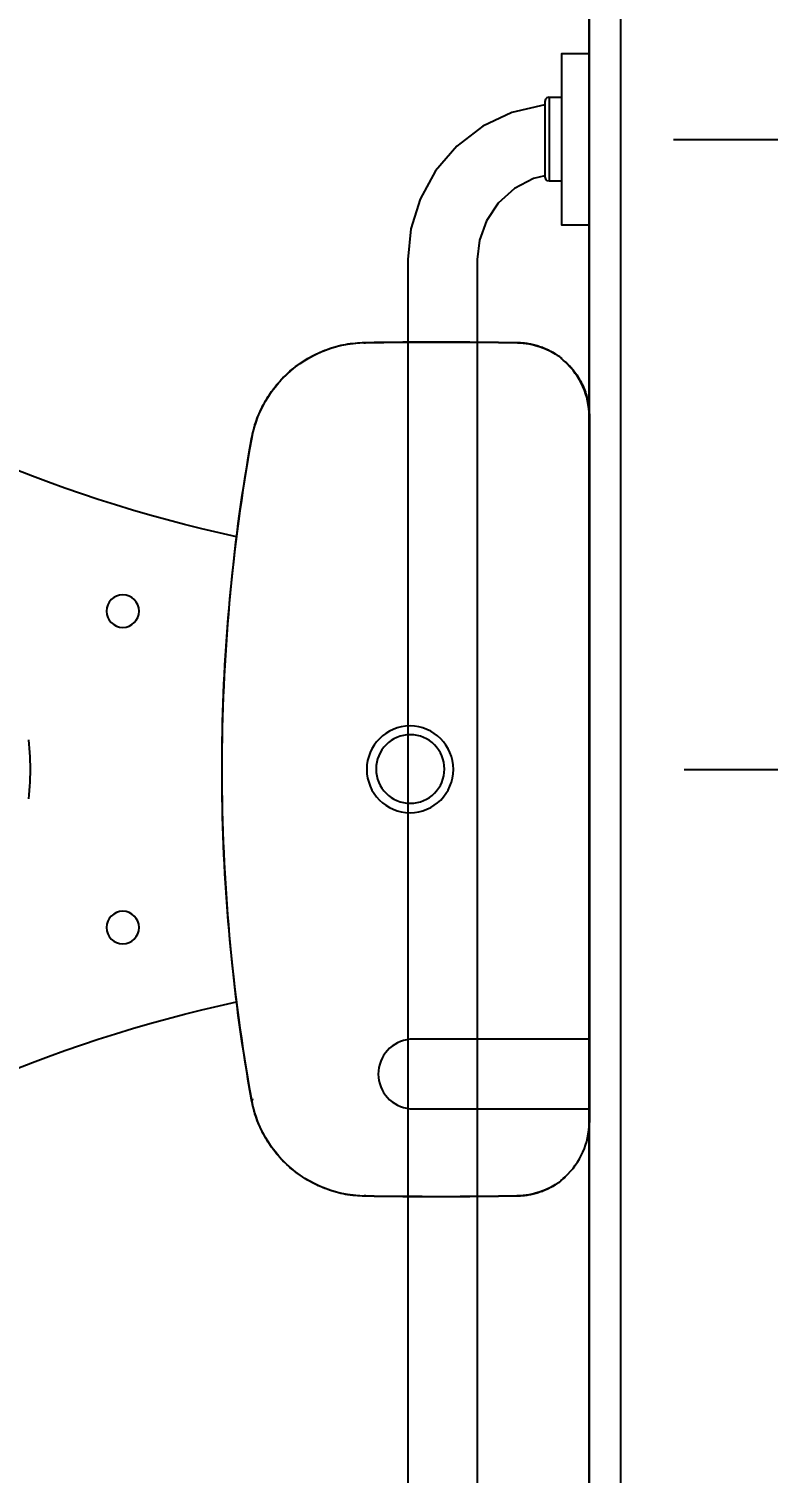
# Model space of a CAD drawing. Header units: metres. Extents: x 3 to 168, y -142 to 28.
# Drawn here: x 76.565 to 76.917, y -19.662 to -18.976 of the extents above; entities that cross this region are included whole.
import ezdxf

# ---------------------------------------------------------------- set-up
doc = ezdxf.new("R2010")
doc.units = ezdxf.units.M
for name, color, linetype in [('ARQ-ALV', 4, 'Continuous'), ('ARQ-ALV OSSO', 5, 'Continuous'), ('ARQ-DIM', 2, 'Continuous'), ('ARQ-HID', 2, 'Continuous'), ('ARQ-SIM', 1, 'Continuous')]:
    doc.layers.add(name, color=color, linetype=linetype)
doc.styles.add('Adesa', font='ARIALN.TTF')
doc.dimstyles.new('ADESA 1-0025', dxfattribs={"dimtxt": 0.05, "dimasz": 0.045, "dimexe": 0.03, "dimexo": 0.04, "dimgap": 0.02, "dimtad": 1, "dimtoh": 1, "dimdec": 0, "dimlfac": 100, "dimzin": 4, "dimtxsty": 'Adesa', "dimblk": 'DOTSMALL', "dimcen": 1, "dimdle": 0.03, "dimclrd": 1, "dimclre": 1, "dimclrt": 256, "dimazin": 1, "dimtm": 1e-09, "dimtfac": 1, "dimtdec": 0, "dimtix": 1, "dimtmove": 2, "dimatfit": 0, "dimldrblk": 'DOTSMALL', "dimfxl": 0.8, "dimtvp": 2, "dimtolj": 1, "dimtzin": 0, "dimarcsym": 0})

# ---------------------------------------------------------------- blocks, each defined once
blk = doc.blocks.new('ARQ-HID-BACIA CX')
blk.add_line((-0.00007, -0.175), (-0.00007, 0.175))
for points in [[(-0.01372, -0.19568), (-0.01423, -0.19605), (-0.01474, -0.19641), (-0.01526, -0.19677), (-0.01578, -0.19712), (-0.01631, -0.19746), (-0.01684, -0.19778), (-0.01739, -0.1981), (-0.01793, -0.19841), (-0.01849, -0.1987), (-0.01904, -0.19899), (-0.01961, -0.19927), (-0.02018, -0.19954), (-0.02075, -0.19979), (-0.02133, -0.20004), (-0.02191, -0.20027), (-0.02249, -0.2005), (-0.02308, -0.20072), (-0.02368, -0.20092), (-0.02427, -0.20111), (-0.02487, -0.2013), (-0.02548, -0.20147), (-0.02608, -0.20163), (-0.02669, -0.20178), (-0.02731, -0.20192), (-0.02792, -0.20205), (-0.02854, -0.20217), (-0.02916, -0.20227), (-0.02978, -0.20237), (-0.0304, -0.20246), (-0.03102, -0.20253), (-0.03165, -0.20259), (-0.03227, -0.20264), (-0.0329, -0.20268), (-0.03353, -0.2027), (-0.03415, -0.20273, -0.00878), (-0.10679, -0.20277), (-0.10794, -0.20271), (-0.10908, -0.20264), (-0.11022, -0.20256), (-0.11136, -0.20247), (-0.11249, -0.20236), (-0.11363, -0.20223), (-0.11476, -0.20207), (-0.11588, -0.20188), (-0.11701, -0.20166), (-0.11812, -0.20142), (-0.11924, -0.20116), (-0.12034, -0.20086), (-0.12144, -0.20055), (-0.12254, -0.20021), (-0.12362, -0.19986), (-0.1247, -0.19948), (-0.12577, -0.19908), (-0.12684, -0.19866), (-0.12789, -0.19822), (-0.12893, -0.19776), (-0.12997, -0.19727), (-0.13099, -0.19677), (-0.13201, -0.19624), (-0.13301, -0.19569), (-0.134, -0.19512), (-0.13498, -0.19453), (-0.13595, -0.19392), (-0.1369, -0.19329), (-0.13784, -0.19264), (-0.13877, -0.19197), (-0.13969, -0.19129), (-0.14058, -0.19058), (-0.14147, -0.18986), (-0.14234, -0.18912), (-0.14319, -0.18836), (-0.14403, -0.18758), (-0.14485, -0.18679), (-0.14566, -0.18598), (-0.14645, -0.18515), (-0.14722, -0.18431), (-0.14798, -0.18345), (-0.14872, -0.18257), (-0.14943, -0.18168), (-0.15013, -0.18078), (-0.15082, -0.17986), (-0.15148, -0.17893), (-0.15212, -0.17799), (-0.15275, -0.17703), (-0.15335, -0.17606), (-0.15393, -0.17508), (-0.1545, -0.17408), (-0.15504, -0.17308), (-0.15556, -0.17206), (-0.15607, -0.17103), (-0.15655, -0.17), (-0.15702, -0.16895), (-0.15746, -0.1679), (-0.15788, -0.16683), (-0.15827, -0.16576), (-0.15863, -0.16468), (-0.15897, -0.16359), (-0.15928, -0.16249), (-0.15957, -0.16138), (-0.15985, -0.16027), (-0.16011, -0.15916), (-0.16036, -0.15805), (-0.16061, -0.15693), (-0.16138, -0.15249), (-0.16215, -0.14805), (-0.1629, -0.1436), (-0.16363, -0.13915), (-0.16433, -0.1347), (-0.165, -0.13024), (-0.16565, -0.12578), (-0.16628, -0.12132), (-0.16689, -0.11685), (-0.16747, -0.11238), (-0.16803, -0.10791), (-0.16857, -0.10344), (-0.16909, -0.09896), (-0.16958, -0.09448), (-0.17005, -0.09), (-0.1705, -0.08551), (-0.17092, -0.08102), (-0.17132, -0.07653), (-0.1717, -0.07204), (-0.17206, -0.06755), (-0.17239, -0.06305), (-0.1727, -0.05856), (-0.17299, -0.05406), (-0.17325, -0.04956), (-0.17349, -0.04506), (-0.17371, -0.04055), (-0.17391, -0.03605), (-0.17408, -0.03155), (-0.17423, -0.02704), (-0.17436, -0.02254), (-0.17446, -0.01803), (-0.17453, -0.01352), (-0.17458, -0.00901), (-0.17462, -0.00451), (-0.17464, 0), (-0.17462, 0.00451), (-0.17458, 0.00901), (-0.17453, 0.01352), (-0.17446, 0.01803), (-0.17436, 0.02254), (-0.17423, 0.02704), (-0.17408, 0.03155), (-0.17391, 0.03605), (-0.17371, 0.04055), (-0.17349, 0.04506), (-0.17325, 0.04956), (-0.17299, 0.05406), (-0.1727, 0.05856), (-0.17239, 0.06305), (-0.17206, 0.06755), (-0.1717, 0.07204), (-0.17132, 0.07653), (-0.17092, 0.08102), (-0.1705, 0.08551), (-0.17005, 0.09), (-0.16958, 0.09448), (-0.16909, 0.09896), (-0.16857, 0.10344), (-0.16803, 0.10791), (-0.16747, 0.11238), (-0.16689, 0.11685), (-0.16628, 0.12132), (-0.16565, 0.12578), (-0.165, 0.13024), (-0.16433, 0.1347), (-0.16363, 0.13915), (-0.1629, 0.1436), (-0.16215, 0.14805), (-0.16138, 0.15249), (-0.16061, 0.15693), (-0.16036, 0.15805), (-0.16011, 0.15916), (-0.15985, 0.16027), (-0.15957, 0.16138), (-0.15928, 0.16249), (-0.15897, 0.16359), (-0.15863, 0.16468), (-0.15827, 0.16576), (-0.15788, 0.16683), (-0.15746, 0.1679), (-0.15702, 0.16895), (-0.15655, 0.17), (-0.15607, 0.17103), (-0.15556, 0.17206), (-0.15504, 0.17308), (-0.1545, 0.17408), (-0.15393, 0.17508), (-0.15335, 0.17606), (-0.15275, 0.17703), (-0.15212, 0.17799), (-0.15148, 0.17893), (-0.15082, 0.17986), (-0.15013, 0.18078), (-0.14943, 0.18168), (-0.14872, 0.18257), (-0.14798, 0.18345), (-0.14722, 0.18431), (-0.14645, 0.18515), (-0.14566, 0.18598), (-0.14485, 0.18679), (-0.14403, 0.18758), (-0.14319, 0.18836), (-0.14234, 0.18912), (-0.14147, 0.18986), (-0.14058, 0.19058), (-0.13969, 0.19129), (-0.13877, 0.19197), (-0.13784, 0.19264), (-0.1369, 0.19329), (-0.13595, 0.19392), (-0.13498, 0.19453), (-0.134, 0.19512), (-0.13301, 0.19569), (-0.13201, 0.19624), (-0.13099, 0.19677), (-0.12997, 0.19727), (-0.12893, 0.19776), (-0.12789, 0.19822), (-0.12684, 0.19866), (-0.12577, 0.19908), (-0.1247, 0.19948), (-0.12362, 0.19986), (-0.12254, 0.20021), (-0.12144, 0.20055), (-0.12034, 0.20086), (-0.11924, 0.20116), (-0.11812, 0.20142), (-0.11701, 0.20166), (-0.11588, 0.20188), (-0.11476, 0.20207), (-0.11363, 0.20223), (-0.11249, 0.20236), (-0.11136, 0.20247), (-0.11022, 0.20256), (-0.10908, 0.20264), (-0.10794, 0.20271), (-0.10679, 0.20277, -0.00878), (-0.03415, 0.20273), (-0.03353, 0.2027), (-0.0329, 0.20268), (-0.03227, 0.20264), (-0.03165, 0.20259), (-0.03102, 0.20253), (-0.0304, 0.20246), (-0.02978, 0.20237), (-0.02916, 0.20227), (-0.02854, 0.20217), (-0.02792, 0.20205), (-0.02731, 0.20192), (-0.02669, 0.20178), (-0.02608, 0.20163), (-0.02548, 0.20147), (-0.02487, 0.2013), (-0.02427, 0.20111), (-0.02368, 0.20092), (-0.02308, 0.20072), (-0.02249, 0.2005), (-0.02191, 0.20027), (-0.02133, 0.20004), (-0.02075, 0.19979), (-0.02018, 0.19954), (-0.01961, 0.19927), (-0.01904, 0.19899), (-0.01849, 0.1987), (-0.01793, 0.19841), (-0.01739, 0.1981), (-0.01684, 0.19778), (-0.01631, 0.19746), (-0.01578, 0.19712), (-0.01526, 0.19677), (-0.01474, 0.19641), (-0.01423, 0.19605), (-0.01372, 0.19568)], [(-0.01308, 0.195, 0.018828), (-0.0135, 0.19544)], [(-0.01328, -0.19509), (-0.01328, -0.1951), (-0.01328, -0.1951), (-0.01327, -0.19509), (-0.01324, -0.19506), (-0.01322, -0.19504), (-0.01316, -0.19498), (-0.01311, -0.19493), (-0.01299, -0.19482), (-0.01286, -0.1947), (-0.01279, -0.19463), (-0.01264, -0.19449), (-0.01247, -0.19434), (-0.01155, -0.19352, 0.212488), (-0.00007, -0.16772), (-0.00007, 0.16772, 0.212488), (-0.01155, 0.19352), (-0.01247, 0.19434), (-0.01264, 0.19449), (-0.01279, 0.19463), (-0.01286, 0.1947), (-0.01299, 0.19482), (-0.01311, 0.19493), (-0.01316, 0.19498), (-0.01322, 0.19504), (-0.01324, 0.19506), (-0.01327, 0.19509), (-0.01328, 0.1951), (-0.01328, 0.1951)], [(-0.01231, 0.1942, 0.002919), (-0.01155, 0.19353)], [(-0.01361, -0.19549, 0.018828), (-0.01319, -0.19505)]]:
    blk.add_lwpolyline(points, format="xyb")
at = {"ltscale": 0.000466036}
blk.add_lwpolyline([(-0.01328, -0.1951), (-0.01334, -0.19517, -0.017665), (-0.01364, -0.19551, -0.039631), (-0.01377, -0.19562, -0.158216), (-0.03415, -0.20265, -0.008778), (-0.10679, -0.2027), (-0.10952, -0.20259), (-0.11224, -0.20234), (-0.11494, -0.20196), (-0.11763, -0.20144), (-0.12028, -0.2008), (-0.1229, -0.20002), (-0.12547, -0.19912), (-0.128, -0.19809), (-0.13048, -0.19694), (-0.13289, -0.19567), (-0.13524, -0.19428), (-0.13752, -0.19278), (-0.13972, -0.19116), (-0.14184, -0.18945), (-0.14388, -0.18763), (-0.14582, -0.18571), (-0.14766, -0.1837), (-0.14941, -0.1816), (-0.15105, -0.17942), (-0.15258, -0.17716), (-0.15399, -0.17483), (-0.1553, -0.17243), (-0.15648, -0.16997), (-0.15754, -0.16746), (-0.15848, -0.1649), (-0.15929, -0.1623), (-0.15997, -0.15966), (-0.16053, -0.15692, -0.044623), (-0.17457, 0, -0.044623), (-0.16053, 0.15692), (-0.15997, 0.15966), (-0.15929, 0.1623), (-0.15848, 0.1649), (-0.15754, 0.16746), (-0.15648, 0.16997), (-0.1553, 0.17243), (-0.15399, 0.17483), (-0.15258, 0.17716), (-0.15105, 0.17942), (-0.14941, 0.1816), (-0.14766, 0.1837), (-0.14582, 0.18571), (-0.14388, 0.18763), (-0.14184, 0.18945), (-0.13972, 0.19116), (-0.13752, 0.19278), (-0.13524, 0.19428), (-0.13289, 0.19567), (-0.13048, 0.19694), (-0.128, 0.19809), (-0.12547, 0.19912), (-0.1229, 0.20002), (-0.12028, 0.2008), (-0.11763, 0.20144), (-0.11494, 0.20196), (-0.11224, 0.20234), (-0.10952, 0.20259), (-0.10679, 0.2027, -0.008778), (-0.03416, 0.20265, -0.158216), (-0.01377, 0.19562, -0.039631), (-0.01364, 0.19551, -0.017665), (-0.01334, 0.19517), (-0.01328, 0.1951)], format="xyb", dxfattribs=at)
at = {"ltscale": 0.00311}
for points in [[(-0.10678, 0.20206), (-0.10679, 0.2027)], [(-0.10678, -0.20206), (-0.10679, -0.2027)]]:
    blk.add_lwpolyline(points, dxfattribs=at)
at = {"ltscale": 0.00156}
blk.add_lwpolyline([(-0.0131, 0.19508), (-0.01335, 0.19529)], dxfattribs=at)
for points in [[(-0.01328, 0.1951), (-0.01328, 0.19509)], [(-0.01147, 0.19363), (-0.01087, 0.19305), (-0.01027, 0.19247), (-0.00968, 0.19189), (-0.00911, 0.19128), (-0.00855, 0.19066), (-0.00801, 0.19003), (-0.00749, 0.18938), (-0.00698, 0.18872), (-0.00649, 0.18805), (-0.00601, 0.18737), (-0.00555, 0.18668), (-0.0051, 0.18597), (-0.00468, 0.18526), (-0.00427, 0.18453), (-0.00388, 0.1838), (-0.0035, 0.18305), (-0.00314, 0.1823), (-0.00281, 0.18154), (-0.00249, 0.18077), (-0.00218, 0.18), (-0.0019, 0.17921), (-0.00164, 0.17842), (-0.00139, 0.17763), (-0.00116, 0.17683), (-0.00096, 0.17602), (-0.00077, 0.17521), (-0.0006, 0.1744), (-0.00045, 0.17358), (-0.00032, 0.17275), (-0.00021, 0.17193), (-0.00012, 0.1711), (-0.00006, 0.17027), (-0.00002, 0.16944), (0.00001, 0.16861), (0.00003, 0.16778)], [(-0.16765, 0.1104), (-0.16776, 0.11042), (-0.17602, 0.11228), (-0.1842, 0.11422), (-0.19248, 0.1163), (-0.2008, 0.11849), (-0.20903, 0.12077), (-0.21715, 0.12313), (-0.22532, 0.12562), (-0.23351, 0.12822), (-0.24148, 0.13086), (-0.24931, 0.13356), (-0.25707, 0.13635), (-0.26479, 0.13922), (-0.27251, 0.14221)], [(-0.27251, -0.14221), (-0.26479, -0.13922), (-0.25707, -0.13635), (-0.24931, -0.13356), (-0.24148, -0.13086), (-0.23351, -0.12822), (-0.22532, -0.12562), (-0.21715, -0.12313), (-0.20903, -0.12077), (-0.2008, -0.11849), (-0.19248, -0.1163), (-0.1842, -0.11422), (-0.17602, -0.11228), (-0.16776, -0.11042), (-0.16765, -0.1104)], [(0, 0.16772), (0, -0.16772)], [(-0.2666, 0.01403), (-0.26644, 0.01203), (-0.2663, 0.01003), (-0.26619, 0.00802), (-0.26609, 0.00602), (-0.26601, 0.00401), (-0.26593, 0.00201), (-0.26586, 0), (-0.26593, -0.00201), (-0.26601, -0.00401), (-0.26609, -0.00602), (-0.26619, -0.00802), (-0.2663, -0.01003), (-0.26644, -0.01203), (-0.2666, -0.01403)], [(-0.01146, -0.19362), (-0.01162, -0.19376), (-0.0117, -0.19383), (-0.01186, -0.19397), (-0.01234, -0.19439), (-0.01264, -0.19465), (-0.01284, -0.19483), (-0.0129, -0.19489), (-0.01296, -0.19494), (-0.01301, -0.19499), (-0.01305, -0.19503), (-0.0131, -0.19507)]]:
    blk.add_lwpolyline(points)
at = {"ltscale": 0.00179}
for points in [[(-0.00045, 0.16772), (-0.00008, 0.16772)], [(-0.00045, -0.16772), (-0.00008, -0.16772)]]:
    blk.add_lwpolyline(points, dxfattribs=at)
for points in [[(-0.21411, 0.07516, 1), (-0.22955, 0.07516, 1)], [(-0.06465, 0, 1), (-0.10584, 0, 1)], [(-0.06888, 0.00014, 1), (-0.10143, 0.00014, 1)], [(-0.21411, -0.07516, 1), (-0.22955, -0.07516, 1)]]:
    blk.add_lwpolyline(points, format="xyb", close=True)
at = {"ltscale": 0.003392}
blk.add_lwpolyline([(-0.15984, -0.15679), (-0.16053, -0.15692)], dxfattribs=at)
at = {"ltscale": 0.002755}
blk.add_lwpolyline([(-0.03417, -0.20208), (-0.03415, -0.20265)], dxfattribs=at)
blk = doc.blocks.new('ARQ-CHUV + BC PCD')
blk.add_line((0, -1.47613), (0, -0.5524, 0.0001))
at = {"color": 1}
blk.add_lwpolyline([(0, -0.19778), (0, -0.11655), (0.0132, -0.11655), (0.0132, -0.19778)], close=True, dxfattribs=at)
for points, elevation in [([(0, -0.13155), (0, -0.21278)], 0.0001), ([(0.01907, -0.13712), (0.0132, -0.13712)], 0.0001), ([(0.01907, -0.13712), (0.01907, -0.17692)], 0.0001), ([(0.01907, -0.13712), (0.0201, -0.1374)], 0.0001), ([(0.0201, -0.1374), (0.02082, -0.13812)], 0.0001), ([(0.02082, -0.13812), (0.0211, -0.13915)], 0.0001), ([(0.0211, -0.13915), (0.0211, -0.17489)], 0.0001), ([(0.0211, -0.14071), (0.03676, -0.14445)], 0.0001), ([(0.03676, -0.14445), (0.05056, -0.15096)], 0.0001), ([(0.05056, -0.15096), (0.06294, -0.16038)], 0.0001), ([(0.06294, -0.16038), (0.07308, -0.17217)], 0.0001), ([(0.01907, -0.17692), (0.0132, -0.17692)], 0.0001), ([(0.0201, -0.17664), (0.01907, -0.17692)], 0.0001), ([(0.02082, -0.17592), (0.0201, -0.17664)], 0.0001), ([(0.0211, -0.17489), (0.02082, -0.17592)], 0.0001), ([(0.0211, -0.17444), (0.02643, -0.1757)], 0.0001), ([(0.02643, -0.1757), (0.03548, -0.18044)], 0.0001), ([(0.07308, -0.17217), (0.08042, -0.18552)], 0.0001), ([(0.03548, -0.18044), (0.04324, -0.18742)], 0.0001), ([(0.04324, -0.18742), (0.04888, -0.19589)], 0.0001), ([(0.08042, -0.18552), (0.08477, -0.19968)], 0.0001), ([(0.04888, -0.19589), (0.05215, -0.20496)], 0.0001), ([(0.05215, -0.20496), (0.0532, -0.21414)], 0.0001), ([(0.08477, -0.19968), (0.0862, -0.21414)], 0.0001), ([(0.0532, -0.21414), (0.0532, -0.61931)], 0.0001), ([(0.0862, -0.21414), (0.0862, -0.61931)], 0.0001), ([(0.0532, -0.61931), (0.0532, -1.27541), (0.04888, -1.2874)], 0.00001), ([(0.0862, -0.61931), (0.0862, -1.27894), (0.07811, -1.30528), (0.06294, -1.32291)], 0.00001)]:
    blk.add_lwpolyline(points, dxfattribs=dict(at, elevation=elevation))
at = {"layer": 'ARQ-HID'}
blk.add_lwpolyline([(0, 0.0388), (0, -1.00241)], dxfattribs=at)
at = {"layer": 'ARQ-SIM', "elevation": 0.00001}
blk.add_lwpolyline([(0, -0.58463), (0.0852, -0.58463, -0.913215), (0.0852, -0.61763), (0, -0.61763)], format="xyb", dxfattribs=at)
at = {"layer": 'ARQ-HID', "xscale": -1}
blk.add_blockref('ARQ-HID-BACIA CX', (-0.00008, -0.4564), dxfattribs=at)
blk = doc.blocks.new('_DotSmall')
at = {"color": 0, "linetype": 'ByBlock', "const_width": 0.5}
blk.add_lwpolyline([(-0.0625, 0, 1), (0.0625, 0, 1)], format="xyb", close=True, dxfattribs=at)
blk = doc.blocks.new('*D604')
at = {"layer": 'ARQ-DIM', "color": 1, "lineweight": -2, "transparency": 16777216}
for p, q in [((77.04786, -19.35819), (77.04786, -18.99895)), ((76.87172, -19.02895), (77.07786, -19.02895)), ((76.87672, -19.32819), (77.07786, -19.32819))]:
    blk.add_line(p, q, dxfattribs=at)
at = {"layer": 'Defpoints', "color": 0, "transparency": 16777216}
for p in [(76.83172, -19.02895), (77.04786, -19.02895), (76.83672, -19.32819, 0.0001)]:
    blk.add_point(p, dxfattribs=at)
at = {"layer": 'ARQ-DIM', "color": 1, "lineweight": -2, "transparency": 16777216, "xscale": 0.045, "yscale": 0.045, "zscale": 0.045}
for p, rotation in [((77.04786, -19.02895), 90), ((77.04786, -19.32819), 270)]:
    blk.add_blockref('_DotSmall', p, dxfattribs=dict(at, rotation=rotation))
at = {"layer": 'ARQ-DIM', "transparency": 16777216, "insert": (77.00233, -19.17857), "char_height": 0.05, "attachment_point": 5, "rotation": 90, "style": 'Adesa'}
blk.add_mtext('\\A1;30', dxfattribs=at)
blk = doc.blocks.new('*D605')
at = {"layer": 'ARQ-DIM', "color": 1, "lineweight": -2, "transparency": 16777216}
for p, q in [((77.13364, -18.99895), (77.13364, -20.22791)), ((76.87172, -19.02895), (77.16364, -19.02895)), ((76.87164, -20.19791), (77.16364, -20.19791))]:
    blk.add_line(p, q, dxfattribs=at)
at = {"layer": 'Defpoints', "color": 0, "transparency": 16777216}
for p in [(76.83172, -19.02895, -0.0001), (76.83164, -20.19791, -0.00019), (77.13364, -20.19791)]:
    blk.add_point(p, dxfattribs=at)
at = {"layer": 'ARQ-DIM', "color": 1, "lineweight": -2, "transparency": 16777216, "xscale": 0.045, "yscale": 0.045, "zscale": 0.045}
for p, rotation in [((77.13364, -19.02895), 90), ((77.13364, -20.19791), 270)]:
    blk.add_blockref('_DotSmall', p, dxfattribs=dict(at, rotation=rotation))
at = {"layer": 'ARQ-DIM', "transparency": 16777216, "insert": (77.08853, -19.61343), "char_height": 0.05, "attachment_point": 5, "rotation": 90, "style": 'Adesa'}
blk.add_mtext('\\A1;117 ', dxfattribs=at)
blk = doc.blocks.new('*D610')
at = {"layer": 'ARQ-DIM', "color": 1, "lineweight": -2, "transparency": 16777216}
for p, q in [((77.25945, -18.78298), (77.25945, -19.35819)), ((76.8843, -18.81298), (77.28945, -18.81298)), ((76.91672, -19.32819), (77.28945, -19.32819))]:
    blk.add_line(p, q, dxfattribs=at)
at = {"layer": 'Defpoints', "color": 0, "transparency": 16777216}
for p in [(76.8443, -18.81298), (76.87672, -19.32819, 0.0001), (77.25945, -19.32819)]:
    blk.add_point(p, dxfattribs=at)
at = {"layer": 'ARQ-DIM', "color": 1, "lineweight": -2, "transparency": 16777216, "xscale": 0.045, "yscale": 0.045, "zscale": 0.045}
for p, rotation in [((77.25945, -18.81298), 90), ((77.25945, -19.32819), 270)]:
    blk.add_blockref('_DotSmall', p, dxfattribs=dict(at, rotation=rotation))
at = {"layer": 'ARQ-DIM', "transparency": 16777216, "insert": (77.21392, -19.07058), "char_height": 0.05, "attachment_point": 5, "rotation": 90, "style": 'Adesa'}
blk.add_mtext('\\A1;52', dxfattribs=at)
blk = doc.blocks.new('*D611')
at = {"layer": 'ARQ-DIM', "color": 1, "lineweight": -2, "transparency": 16777216}
for p, q in [((77.25945, -19.90791), (77.25945, -19.29819)), ((76.91672, -19.32819), (77.28945, -19.32819)), ((76.87164, -19.87791), (77.28945, -19.87791))]:
    blk.add_line(p, q, dxfattribs=at)
at = {"layer": 'Defpoints', "color": 0, "transparency": 16777216}
for p in [(76.87672, -19.32819, 0), (77.25945, -19.32819), (76.83164, -19.87791, 0.00002)]:
    blk.add_point(p, dxfattribs=at)
at = {"layer": 'ARQ-DIM', "color": 1, "lineweight": -2, "transparency": 16777216, "xscale": 0.045, "yscale": 0.045, "zscale": 0.045}
for p, rotation in [((77.25945, -19.32819), 90), ((77.25945, -19.87791), 270)]:
    blk.add_blockref('_DotSmall', p, dxfattribs=dict(at, rotation=rotation))
at = {"layer": 'ARQ-DIM', "transparency": 16777216, "insert": (77.21402, -19.60305), "char_height": 0.05, "attachment_point": 5, "rotation": 90, "style": 'Adesa'}
blk.add_mtext('\\A1;55', dxfattribs=at)
blk = doc.blocks.new('AREAS MOLHADAS')
at = {"layer": 'ARQ-ALV', "elevation": 0.00001}
blk.add_lwpolyline([(76.83164, -20.36291), (76.83164, -18.82798)], dxfattribs=at)
at = {"layer": 'ARQ-ALV OSSO', "elevation": 0.00001}
blk.add_lwpolyline([(76.84664, -20.36291), (76.84664, -18.81298)], dxfattribs=at)
at = {"layer": 'ARQ-HID', "xscale": -1}
blk.add_blockref('ARQ-CHUV + BC PCD', (76.83164, -18.87178), dxfattribs=at)
at = {"layer": 'ARQ-DIM'}
for base, p1, p2, angle, picture, middle in [((77.25945, -19.32819, 0), (76.8443, -18.81298, 0), (76.87672, -19.32819, 0.00009), 270, '*D610', (77.21392, -19.07058, 0)), ((77.04786, -19.02895, 0.00009), (76.83672, -19.32819, 0.00019), (76.83172, -19.02895, 0.00009), 90, '*D604', (77.00233, -19.17857, 0.00009)), ((77.25945, -19.32819, -0.00001), (76.83164, -19.87791, 0.00001), (76.87672, -19.32819, -0.00001), 90, '*D611', (77.21402, -19.60305, -0.00001))]:
    dim = blk.add_linear_dim(base=base, p1=p1, p2=p2, angle=angle, dimstyle='ADESA 1-0025', dxfattribs=at)
    dim.commit()
    dim.dimension.update_dxf_attribs({"geometry": picture, "text_midpoint": middle})
dim = blk.add_linear_dim(base=(77.13364, -20.19791, 0.00019), p1=(76.83172, -19.02895, 0.00009), p2=(76.83164, -20.19791), angle=90, text='<> ', dimstyle='ADESA 1-0025', dxfattribs=at)
dim.commit()
dim.dimension.update_dxf_attribs({"geometry": '*D605', "text_midpoint": (77.08853, -19.61343, 0.00019)})

msp = doc.modelspace()

# ---------------------------------------------------------------- block references
msp.add_blockref('AREAS MOLHADAS', (0, 0))

doc.saveas('drawing.dxf')
